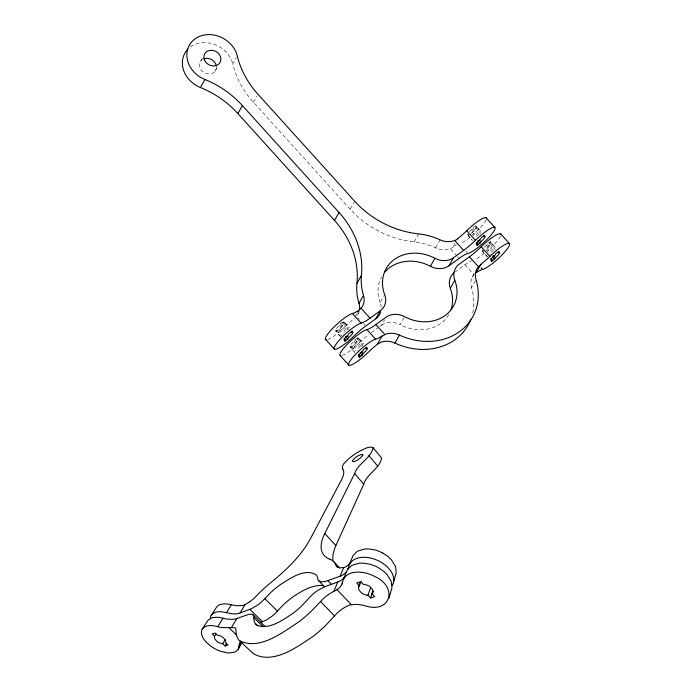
<?xml version="1.0" encoding="UTF-8"?>
<svg xmlns="http://www.w3.org/2000/svg" width="692" height="692" viewBox="0 0 692 692"><rect width="100%" height="100%" fill="white"/><g stroke="black" fill="none" stroke-linecap="round" stroke-linejoin="round"><path stroke-width="0.52" stroke-dasharray="3.46 2.59" d="M200.862 60.879L202.323 58.197M214.944 71.38L217.349 66.986M457.083 256.083L450.189 248.463A17.62 15.034 29.3 0 1 435.579 247.866A60.559 51.692 29.3 0 0 414.136 241.897A88.083 75.186 29.3 0 1 350.126 209.166L253.471 102.26A88.083 75.186 29.3 0 1 232.815 64.036L236.309 57.808M253.471 102.26L256.966 96.032M350.126 209.166L354.114 202.047M340.326 336.511L335.975 331.702L336.814 330.205A5.943 1.133 -42.1 0 1 335.568 329.617A5.943 1.133 -42.1 0 1 339.634 325.188L340.473 323.7L343.587 321.434L349.391 327.852M335.975 331.702L339.097 329.444L339.936 327.947A5.943 1.133 -42.1 0 0 343.993 323.519A5.943 1.133 -42.1 0 0 342.748 322.93L343.587 321.434M355.186 316.772L357.254 313.087M358.274 313.597L359.442 311.521M354.823 352.548L350.472 347.739L351.311 346.242A5.943 1.133 -42.1 0 1 350.065 345.654A5.943 1.133 -42.1 0 1 354.131 341.225L354.961 339.729L358.084 337.471L363.88 343.881M350.472 347.739L353.595 345.472L354.434 343.985A5.943 1.133 -42.1 0 0 358.491 339.547A5.943 1.133 -42.1 0 0 357.245 338.959L358.084 337.471M414.136 241.897L418.634 233.896M381.197 307.533A17.62 15.034 29.3 0 0 380.202 302.672L384.691 294.671M379.873 326.434L381.569 325.197L384.57 319.868M435.579 247.866L440.069 239.865M381.569 325.197A17.62 15.034 29.3 0 1 400.097 324.678L404.595 316.677M455.077 243.299L453.009 246.983A22.023 4.204 -42.1 0 1 456.642 244.847M469.064 234.38L468.224 235.877L472.575 240.686M469.461 231.682A5.943 1.133 -42.1 0 1 471.883 229.363L472.714 227.867L475.837 225.609L481.632 232.019M471.347 233.611L472.186 232.123A5.943 1.133 -42.1 0 0 476.243 227.694A5.943 1.133 -42.1 0 0 474.997 227.106L475.837 225.609M483.561 250.417L482.722 251.905L487.073 256.715M484.227 247.425A5.943 1.133 -42.1 0 1 486.381 245.392L487.211 243.904L490.334 241.646L496.129 248.056M490.334 241.646L489.495 243.134A5.943 1.133 -42.1 0 1 490.74 243.722A5.943 1.133 -42.1 0 1 486.684 248.151L485.845 249.648L490.187 254.457M472.688 313.052A60.559 51.692 29.3 0 0 471.512 287.613L476.001 279.611M472.402 276.912L473.899 274.361M379.017 327.048L371.37 332.592L372.746 334.115M454.739 272.181L464.946 264.785A22.023 4.204 -42.1 0 1 471.546 260.685M476.208 226.665L480.715 231.509M490.706 242.702L495.212 247.546M487.825 257.009L482.35 250.85M343.959 322.489L348.465 327.333M358.456 338.526L362.963 343.37M341.087 336.805L335.611 330.646M474.997 227.106L480.802 233.515M489.495 243.134L495.29 249.553M472.714 227.867L479.245 235.081M487.211 243.904L493.733 251.118M471.883 229.363L477.679 235.773M486.381 245.392L492.176 251.81M472.186 232.123L476.528 236.932M486.684 248.151L491.026 252.961M472.074 234.415L473.518 236.015M465.906 250.988L467.351 252.597M457.767 256.853L459.151 258.375M464.946 264.785L473.908 274.698A17.62 15.034 29.3 0 0 471.512 287.613M357.989 317.792L359.364 319.323M363.499 323.891L364.883 325.422M342.748 322.93L348.552 329.34M357.245 338.959L363.049 345.377M327.774 339.417A19.16 3.659 -42.1 0 0 345.118 326.563L348.024 329.773M342.272 355.454A19.16 3.659 -42.1 0 0 359.615 342.601L362.513 345.81M340.473 323.7L346.268 330.11M354.961 339.729L361.492 346.943M339.634 325.188L345.429 331.606M354.131 341.225L359.927 347.635M339.936 327.947L344.279 332.757M354.434 343.985L358.776 348.794M339.097 329.444L343.448 334.253M353.595 345.472L357.946 350.282M336.814 330.205L341.891 335.819M351.311 346.242L355.662 351.052M467.861 234.813L472.048 239.596M350.109 346.675L354.295 351.458M453.303 247.087A13.866 6.911 -6.6 0 1 450.466 248.644M448.693 314.635A38.536 32.896 29.3 0 1 400.097 324.678M380.202 302.672A38.536 32.896 29.3 0 1 381.43 277.025M468.83 234.502A5.943 1.133 -42.1 0 1 467.576 234.372M345.118 326.563A22.023 4.204 -42.1 0 1 354.157 318.614M354.909 318.311A13.866 8.65 -21.2 0 1 354.382 318.744M486.156 219.762A19.16 3.659 -42.1 0 1 473.146 234.64M470.05 237.226A19.16 3.659 -42.1 0 1 459.912 243.627M190.508 46.892A26.426 22.559 29.3 0 1 215.428 44.772A26.426 22.559 29.3 0 1 232.815 64.036M216.38 66.467A8.806 7.517 29.3 0 1 204.711 72.945A8.806 7.517 29.3 0 1 202.332 59.555M358.543 313.182A17.62 15.034 29.3 0 1 357.349 315.301M500.411 236.344A19.16 3.659 -42.1 0 1 487.644 250.677M484.547 253.263A19.16 3.659 -42.1 0 1 474.997 259.448M359.615 342.601A22.023 4.204 -42.1 0 1 368.793 334.539M482.731 250.789A5.943 1.133 -42.1 0 1 482.263 249.924"/><path stroke-width="1.04" d="M249.518 643.837L249.527 643.378M202.298 628.959L208.206 619.98L212.582 617.515L218.11 617.221L226.846 619.046L232.252 619.383L236.11 618.743L248.748 614.349L251.456 614.193L253.263 615.006A2.284 1.955 29.3 0 1 253.679 615.543L254.068 620.811L255.132 623.578A5.432 4.636 29.3 0 0 256.62 625.101C269.387 630.204 282.604 620.084 292.872 613.397A129.387 110.435 29.3 0 0 300.622 606.953L312.127 594.861A57.773 49.314 29.3 0 1 317.559 590.553L324.358 586.877L337.722 582.024L333.881 591.323L330.3 593.312A56.969 48.622 29.3 0 0 322.662 599.341L310.613 611.901A203.223 173.467 29.3 0 1 298.797 621.918C282.552 632.427 259.327 651.06 239.302 640.472A8.598 7.335 29.3 0 1 238.083 639.079L236.37 634.988L235.816 628.708A2.223 1.903 29.3 0 0 234.847 627.705L221.466 627.54A30.932 26.4 29.3 0 1 217.746 626.675C212.764 625.326 205.896 624.322 202.298 628.959A7.785 6.643 29.3 0 0 201.614 630.421C200.343 636.493 205.36 641.674 209.633 645.238A32.965 28.138 29.3 0 0 220.073 651.137L228.204 653.023L234.735 652.219L237.927 649.788L241.811 642.833M239.302 640.472L253.211 653.577C273.072 665.081 296.946 647.081 313.191 636.303A186.485 159.177 29.3 0 0 324.808 626.338L336.554 613.735A52.549 44.85 29.3 0 1 343.189 608.329L347.652 605.82A14.618 12.473 29.3 0 1 351.311 604.696L355.351 604.401A34.392 29.358 29.3 0 1 365.168 605.794C390.712 614.115 398.159 586.98 374.995 576.626A33.493 28.588 29.3 0 0 366.725 573.305C358.776 571.082 347.263 571.22 343.206 579.809A13.468 11.496 29.3 0 0 342.652 581.73A15.328 13.087 29.3 0 1 342.021 583.918M392.07 585.657A13.71 11.703 29.3 0 0 393.402 582.802C395.452 573.547 387.425 565.658 379.986 561.593A31.59 26.962 29.3 0 0 371.993 558.401C364.208 556.238 353.041 556.645 349.157 565.035A13.65 11.652 29.3 0 0 348.604 566.938A15.535 13.26 29.3 0 1 347.972 569.101L348.31 568.262M388.99 598.277L391.966 587.517L391.196 581.237L386.966 574.421L383.714 571.307L378.031 567.483A32.325 27.593 29.3 0 0 369.935 564.239L363.335 563.141L359.018 563.219L351.752 565.399L347.419 569.602L343.267 579.654M393.402 582.802L396.196 572.682L395.487 566.497L391.43 559.819L388.298 556.783L382.814 553.072M367.123 595.172L368.023 595.241L370.592 598L372.945 590.778M370.592 598L374.718 596.642L372.158 593.857L373.014 591.21M368.023 595.241L370.678 587.292M367.123 595.172A10.129 8.641 29.3 0 1 361.587 592.957L359.174 590.354L358.491 587.845A4.221 3.598 29.3 0 1 358.681 586.911A4.273 3.65 29.3 0 1 359.33 585.856L360.852 581.617L363.447 584.42L364.805 584.541A10.181 8.693 29.3 0 1 369.874 586.652L372.313 589.238L373.04 591.721A4.239 3.616 29.3 0 1 372.884 592.646A4.282 3.65 29.3 0 1 372.158 593.857M358.681 586.911L360.567 581.678M349.218 564.88L353.119 555.434L357.349 551.256L364.416 549.041L368.594 548.929L374.986 549.95A30.552 26.08 29.3 0 1 382.814 553.072M350.334 562.657A16.504 14.082 29.3 0 1 346.519 566.324A10.657 9.091 29.3 0 1 343.716 567.535L340.118 576.211L324.877 581.583L321.036 581.808L318.614 580.683L324.479 586.833M342.445 468.527C341.398 464.358 346.45 461.27 348.924 458.588A82.27 70.221 29.3 0 1 360.558 450.7C364.303 449.134 369 445.717 373.092 447.733L381.56 457.94C380.392 468.268 366.673 473.735 363.758 484.236L334.963 547.614L332.947 554.543L332.765 560.823M373.092 447.733C371.37 457.922 357.98 463.268 354.624 473.587L324.79 533.515C321.443 540.158 318.709 549.422 324.314 555.65A12.863 10.986 29.3 0 0 329.928 559.222M214.52 636.329L214.477 638.439L216.622 641.181A10.172 8.685 29.3 0 0 220.255 643.24L222.694 643.768L225.09 645.991L227.962 645.039L225.566 642.807A2.422 2.067 29.3 0 0 225.869 642.15L225.462 640.083L223.3 637.635A10.233 8.736 29.3 0 0 219.926 635.775L217.435 635.247L214.996 632.981L212.15 633.984L214.581 636.242L216.016 633.924M238.212 649.338A8.166 6.972 29.3 0 0 238.939 646.536L241.283 642.332M238.948 646.536A9.541 8.14 29.3 0 1 239.813 643.24L240.738 641.596M359.546 309.653A17.62 15.034 29.3 0 0 359.001 303.356A60.559 51.692 29.3 0 1 356.951 283.339A88.083 75.186 29.3 0 0 334.53 220.463L237.875 113.557A88.083 75.186 29.3 0 0 200.42 87.503L204.918 79.502A26.426 22.559 29.3 0 1 187.039 52.116A26.426 22.559 29.3 0 1 211.112 34.669A26.426 22.559 29.3 0 1 237.304 56.035A88.083 75.186 29.3 0 0 257.969 94.259L354.615 201.156A88.083 75.186 29.3 0 0 418.634 233.896A60.559 51.692 29.3 0 1 440.069 239.865A17.62 15.034 29.3 0 0 454.679 240.461L463.64 250.366A22.023 4.204 -42.1 0 0 475.395 240.366A19.16 3.659 -42.1 0 1 493.898 227.244A19.16 3.659 -42.1 0 1 487.133 239.302A19.16 3.659 -42.1 0 1 468.077 253.393A22.023 4.204 -42.1 0 0 459.151 258.375L448.944 265.771A17.62 15.034 29.3 0 1 430.415 266.29A38.536 32.896 29.3 0 0 384.57 272.388M237.875 113.557L242.373 105.556A88.083 75.186 29.3 0 0 204.918 79.502M334.53 220.463L339.019 212.461L242.373 105.556M356.951 283.339L361.44 275.329A88.083 75.186 29.3 0 0 339.019 212.461M359.001 303.356L363.499 295.346A60.559 51.692 29.3 0 1 361.44 275.329M357.773 312.161L358.811 310.319A22.023 4.204 -42.1 0 1 352.436 313.537A19.16 3.659 -42.1 0 0 333.691 327.316A19.16 3.659 -42.1 0 0 326.347 339.703M345.516 339.824L344.677 341.32L347.791 339.063L348.63 337.566A5.943 1.133 -42.1 0 0 352.695 333.137A5.943 1.133 -42.1 0 0 351.45 332.549L352.289 331.053L349.166 333.319L348.327 334.807A5.943 1.133 -42.1 0 0 344.27 339.236A5.943 1.133 -42.1 0 0 345.516 339.824L344.062 338.224M380.263 310.786L370.064 318.173A22.023 4.204 -42.1 0 1 361.129 323.155A19.16 3.659 -42.1 0 0 342.073 337.246A19.16 3.659 -42.1 0 0 335.309 349.313A19.16 3.659 -42.1 0 0 353.82 336.191A22.023 4.204 -42.1 0 1 365.566 326.183L375.773 318.787L380.263 310.786A17.62 15.034 29.3 0 0 384.691 294.671A38.536 32.896 29.3 0 1 394.379 259.422A38.536 32.896 29.3 0 1 434.913 258.28A17.62 15.034 29.3 0 0 453.433 257.761L463.64 250.366M360.013 355.861L359.174 357.357L362.288 355.091L363.127 353.603A5.943 1.133 -42.1 0 0 367.184 349.175A5.943 1.133 -42.1 0 0 365.947 348.586L366.786 347.09L363.663 349.348L362.824 350.844A5.943 1.133 -42.1 0 0 358.767 355.273A5.943 1.133 -42.1 0 0 360.013 355.861L358.56 354.261M430.415 266.29L434.913 258.28M380.323 342.505A17.62 15.034 29.3 0 1 394.942 343.102L399.431 335.092A60.559 51.692 29.3 0 0 459.618 331.572A60.559 51.692 29.3 0 0 476.001 279.611A17.62 15.034 29.3 0 1 478.397 266.697L469.436 256.784L459.237 264.18A17.62 15.034 29.3 0 0 454.808 280.295A38.536 32.896 29.3 0 1 445.12 315.543A38.536 32.896 29.3 0 1 404.595 316.677A17.62 15.034 29.3 0 0 386.067 317.195L375.86 324.591A22.023 4.204 -42.1 0 1 366.933 329.565A19.16 3.659 -42.1 0 0 348.188 343.353A19.16 3.659 -42.1 0 0 340.845 355.731M448.944 265.771L453.433 257.761M451.002 309.532A38.536 32.896 29.3 0 0 450.31 288.296L454.808 280.295M477.765 243.999L476.926 245.496L480.04 243.229L480.879 241.742A5.943 1.133 -42.1 0 0 484.936 237.313A5.943 1.133 -42.1 0 0 483.699 236.725L484.538 235.228L481.416 237.486L480.577 238.982A5.943 1.133 -42.1 0 0 476.52 243.411A5.943 1.133 -42.1 0 0 477.765 243.999L476.312 242.399M492.254 260.036L491.424 261.524L494.538 259.266L495.377 257.779A5.943 1.133 -42.1 0 0 499.434 253.341A5.943 1.133 -42.1 0 0 498.197 252.753L499.027 251.265L495.913 253.523L495.074 255.019A5.943 1.133 -42.1 0 0 491.017 259.448A5.943 1.133 -42.1 0 0 492.254 260.036L490.81 258.427M225.09 645.991L226.457 643.647M231.526 627.367L236.785 618.518M210.351 618.328A8.339 7.119 29.3 0 1 211.311 615.119C219.156 606.65 230.721 617.013 240.081 612.965L245.037 604.635L249.388 601.988M222.694 643.768L225.168 639.598M217.746 626.675L223.04 618.181M226.466 612.688L231.457 604.678A27.741 23.684 29.3 0 0 236.43 605.673L242.217 605.569A10.873 9.281 29.3 0 0 245.029 604.626M211.32 615.127L216.925 606.616L219.485 604.73L224.355 603.701L231.457 604.678M260.815 622.333L266.221 620.101L271.281 616.797A55.196 47.108 29.3 0 0 275.044 613.544L283.486 604.661A118.375 101.041 29.3 0 1 292.586 597.144C301.565 591.054 311.936 584.714 323.233 585.527M240.081 612.965L251.585 608.649L257.58 605.085A59.875 51.113 29.3 0 0 262.415 601.071L271.065 592.222A129.032 110.132 29.3 0 1 280.286 584.671C290.303 578.503 304.16 567.924 316.036 574.749A5.934 5.06 29.3 0 1 317.299 576.782L317.775 578.772A3.373 2.88 29.3 0 0 318.579 580.709M342.056 583.936A15.977 13.632 29.3 0 1 337.021 589.601L333.881 591.323M360.826 581.591L356.717 583.036L359.33 585.856M343.708 567.527L339.469 567.864L336.796 566.679A2.915 2.483 29.3 0 1 336.165 565.589A9.688 8.269 29.3 0 0 334.063 561.956A9.446 8.062 29.3 0 0 329.911 559.292M228.922 627.765L236.327 634.754M255.962 624.011L257.796 625.784M253.263 615.006L265.14 626.537M254.042 617.878L263.133 626.692M249.829 609.384L262.536 621.736M264.811 598.589L277.38 611.053M320.586 601.547L334.539 615.949M337.039 589.619L351.311 604.704M327.93 580.692L331.364 584.325M334.037 561.973L339.53 567.872M336.156 565.589L337.878 567.44M324.79 533.515L335.836 545.564M486.208 217.859L494.91 227.478M500.705 233.896L509.407 243.515M479.435 240.141L480.879 241.742M493.206 255.374L495.377 257.779M477.869 240.825L480.04 243.229M492.367 256.862L494.538 259.266M457.663 238.697A22.023 4.204 -42.1 0 0 466.693 230.739L475.395 240.366M469.436 256.784A22.023 4.204 -42.1 0 0 481.191 246.776L489.884 256.395A19.16 3.659 -42.1 0 1 508.395 243.273A19.16 3.659 -42.1 0 1 501.631 255.331A19.16 3.659 -42.1 0 1 482.575 269.43A22.023 4.204 -42.1 0 0 476.2 272.639L480.853 264.353A22.023 4.204 -42.1 0 0 489.884 256.395M481.122 267.83L482.575 269.43M370.064 318.173L361.103 308.269A17.62 15.034 29.3 0 0 363.499 295.346M375.86 324.591L384.821 334.495A17.62 15.034 29.3 0 1 399.431 335.092M352.436 313.537L361.129 323.155M366.933 329.565L375.626 339.184A22.023 4.204 -42.1 0 0 382.001 335.975L377.348 344.27A22.023 4.204 -42.1 0 0 368.317 352.219A19.16 3.659 -42.1 0 1 349.806 365.341A19.16 3.659 -42.1 0 1 356.57 353.283A19.16 3.659 -42.1 0 1 375.626 339.184M347.185 335.966L348.63 337.566M361.682 351.994L363.127 353.603M345.619 336.658L347.791 339.063M360.117 352.686L362.288 355.091M325.603 339.452L334.305 349.071M340.101 355.489L348.803 365.108M342.8 468.934L342.488 468.579C345.282 471.901 343.12 476.58 341.459 479.911L309.808 539.898C300.389 556.688 286.073 570.113 271.351 582.231A197.929 168.943 29.3 0 0 256.248 596.08A58.855 50.239 29.3 0 1 249.38 601.979M354.624 473.587L363.758 484.236M368.879 455.57L377.581 465.958M239.821 643.249A9.454 8.07 29.3 0 1 240.963 641.743M344.659 576.938A17.438 14.878 29.3 0 1 337.696 581.972M346.484 571.8A17.655 15.068 29.3 0 1 340.101 576.177M361.008 308.104A13.866 9.818 -86 0 1 358.767 310.189M457.723 238.818A13.866 11.816 -74.3 0 1 454.705 240.574M466.693 230.739A19.16 3.659 -42.1 0 1 486.433 218.845M470.742 319.453A60.559 51.692 29.3 0 1 394.942 343.102M380.565 312.239A17.62 15.034 29.3 0 1 375.773 318.787M200.42 87.503A26.426 22.559 29.3 0 1 187.99 49.046M203.872 58.777A8.806 7.517 29.3 0 1 216.302 65.896M478.648 266.749A13.866 8.209 -23.1 0 1 481.087 264.491M481.191 246.776A19.16 3.659 -42.1 0 1 500.922 234.882M474.937 273.418A13.866 10.077 -89.2 0 1 476.157 272.518M377.425 344.4A13.866 11.574 -70.6 0 1 380.358 342.618M382.321 336.078A13.866 6.453 -8.5 0 1 385.098 334.677M450.31 288.296A17.62 15.034 29.3 0 1 453.805 272.925M362.833 454.912L362.798 455.163A2.621 2.24 29.3 0 1 362.66 455.526L359.97 458.381A28.268 24.125 29.3 0 1 357.055 460.318C356.077 460.829 352.384 462.939 352.47 460.829A3.019 2.578 29.3 0 1 352.609 460.517L354.927 457.992A28.035 23.935 29.3 0 1 358.205 455.76L361.605 454.393L362.833 454.912M205.282 61.519A8.806 7.517 29.3 0 0 220.004 62.557A8.806 7.517 29.3 0 0 211.899 50.3A8.806 7.517 29.3 0 0 205.282 61.519"/></g></svg>
